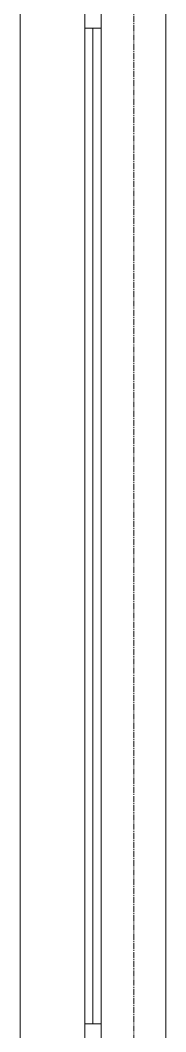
# Model space of a CAD drawing. Header units: millimetres. Extents: x 470010 to 1231400, y -134005 to 421770.
# Drawn here: x 508699 to 509154, y -106227 to -103077 of the extents above; entities that cross this region are included whole.
import ezdxf

# ---------------------------------------------------------------- set-up
doc = ezdxf.new("R2010")
doc.units = ezdxf.units.MM
doc.linetypes.add('CENTER2', pattern=[28.575, 19.05, -3.175, 3.175, -3.175])
doc.layers.add('A-Wall_Материал_Газоблок_Контур', color=250, linetype='Continuous', lineweight=0)
doc.layers.add('АР_Окна', color=4, linetype='Continuous', lineweight=5)
doc.layers.add('АР_Оси_РД_100', color=7, linetype='Continuous', lineweight=0, true_color=0x525252)

msp = doc.modelspace()

# ---------------------------------------------------------------- linework, layer by layer
at = {"layer": 'A-Wall_Материал_Газоблок_Контур', "color": 18, "linetype": 'Continuous', "lineweight": 0, "true_color": 0x000000}
for p, q in [((508698.932, -103001.687), (508698.932, -106301.687)), ((509153.932, -106301.687), (509153.932, -103001.687))]:
    msp.add_line(p, q, dxfattribs=at)
at = {"layer": 'АР_Окна', "color": 18, "linetype": 'Continuous', "lineweight": 5, "true_color": 0x000000}
for p, q in [((508698.932, -103001.687), (508698.932, -106301.687)), ((509153.932, -103001.687), (509153.932, -106301.687)), ((508901.432, -103101.687), (508951.432, -103101.687)), ((508926.432, -103101.687), (508926.432, -106201.687)), ((508901.432, -106201.687), (508951.432, -106201.687))]:
    msp.add_line(p, q, dxfattribs=at)
msp.add_lwpolyline([(508901.432, -103051.687), (508951.432, -103051.687), (508951.432, -106251.687), (508901.432, -106251.687)], close=True, dxfattribs=at)
at = {"layer": 'АР_Оси_РД_100', "linetype": 'CENTER2'}
msp.add_line((509053.933, -133315.052), (509053.933, -98801.687), dxfattribs=at)

doc.saveas('drawing.dxf')
